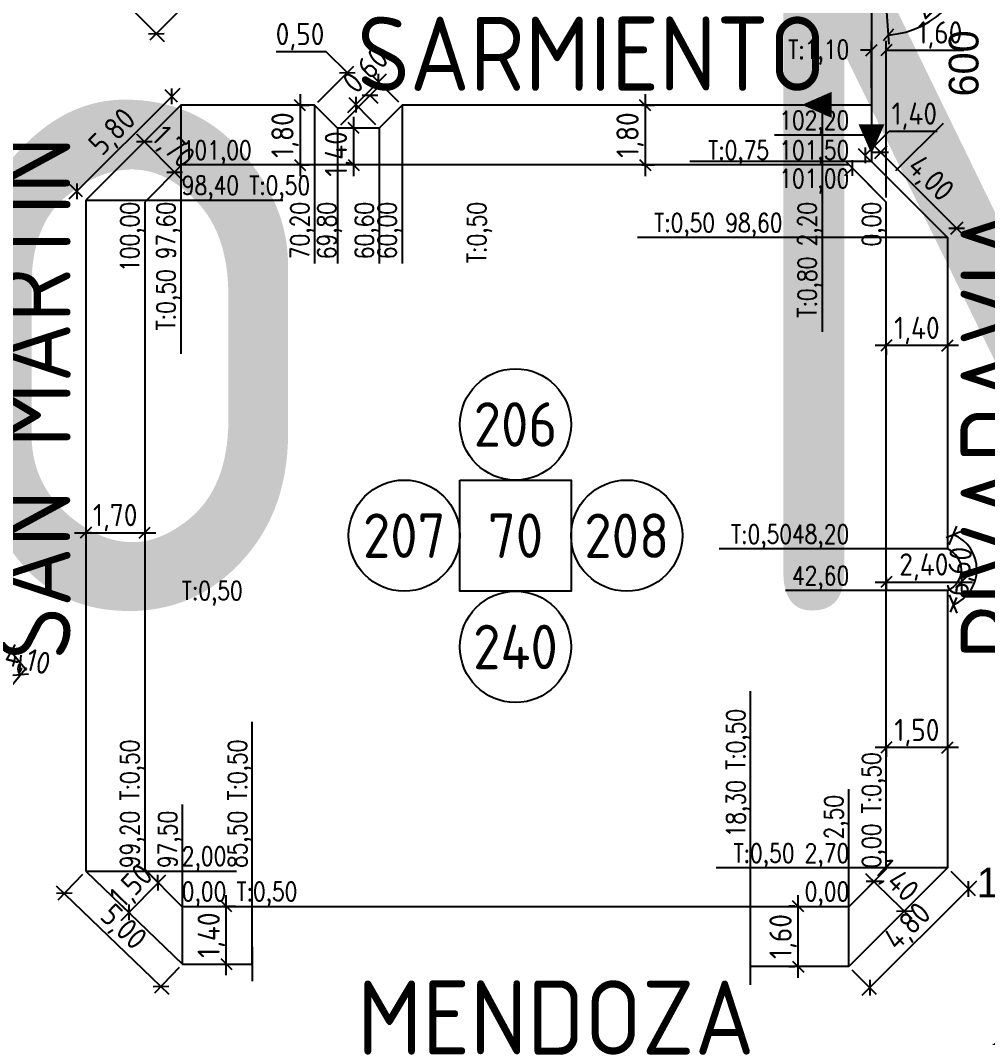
# Model space of a CAD drawing. Extents: x -48 to 13651, y -112 to 3468.
# Drawn here: x 1755.5 to 1885.9, y 1221.4 to 1358.6 of the extents above; entities that cross this region are included whole.
import ezdxf
from ezdxf.enums import TextEntityAlignment as Align

# ---------------------------------------------------------------- set-up
doc = ezdxf.new("R2010")
doc.units = 0
doc.header["$LTSCALE"] = 6
doc.header["$MEASUREMENT"] = 0
doc.linetypes.add('DOT2', pattern=[3.175, 0, -3.175])
doc.linetypes.add('HIDDEN', pattern=[0.375, 0.25, -0.125])
doc.layers.get('0').update_dxf_attribs({"linetype": 'CONTINUOUS'})
doc.layers.get('DEFPOINTS').update_dxf_attribs({"linetype": 'CONTINUOUS'})
for name, color, linetype in [('50', 41, 'CONTINUOUS'), ('63', 171, 'CONTINUOUS'), ('CAS', 7, 'CONTINUOUS'), ('CAÑERIA SIN CROQUIS', 210, 'HIDDEN'), ('COTA', 2, 'CONTINUOUS'), ('MANZANAS', 7, 'CONTINUOUS'), ('NUMCASA', 12, 'CONTINUOUS'), ('NUMERO-CROQUIS', 13, 'CONTINUOUS'), ('NUMERO-MANZANA', 4, 'CONTINUOUS'), ('PROGRESIVA', 60, 'CONTINUOUS'), ('RADIO', 4, 'DOT2'), ('REDUCCIONES', 13, 'CONTINUOUS')]:
    doc.layers.add(name, color=color, linetype=linetype)
doc.layers.add('ATENCION', color=7, linetype='CONTINUOUS', plot=False)
doc.styles.add('ABADIMTCONDE', font='isocp.shx')
doc.styles.add('GEOSLAB703LTBT', font='isocp.shx', dxfattribs={"width": 0.9, "height": 8})
doc.styles.add('GOTHICE', font='GOTHICE.shx', dxfattribs={"height": 0.6})
doc.styles.add('ROMANS', font='romans.shx', dxfattribs={"width": 0.8, "height": 2.5})
doc.dimstyles.new('COTA02', dxfattribs={"dimtxt": 3, "dimasz": 1.5, "dimexe": 1.25, "dimexo": 0.625, "dimgap": 0.3, "dimtad": 1, "dimtoh": 1, "dimdsep": 46, "dimlunit": 6, "dimtxsty": 'ABADIMTCONDE', "dimblk1": 'OBLIQUE', "dimblk2": 'OBLIQUE', "dimsah": 1, "dimcen": 2.5, "dimdle": 1.5, "dimclrd": 60, "dimclre": 60, "dimclrt": 256, "dimadec": 0, "dimazin": 0, "dimtfac": 1, "dimtix": 1, "dimtofl": 0, "dimtmove": 0, "dimatfit": 0, "dimldrblk": 'OBLIQUE', "dimfxl": 1, "dimtolj": 1, "dimtzin": 0, "dimarcsym": 0})

# ---------------------------------------------------------------- blocks, each defined once
blk = doc.blocks.new('CUPLARED')
at = {"layer": 'REDUCCIONES'}
blk.add_lwpolyline([(4, 0, 0, 3.5, 0), (0, 0, 3.5, 3.5, 0)], format="xyseb", dxfattribs=at)
blk = doc.blocks.new('_OBLIQUE')
at = {"color": 0, "linetype": 'ByBlock'}
blk.add_line((-0.5, -0.5), (0.5, 0.5), dxfattribs=at)
blk = doc.blocks.new('*D843')
at = {"layer": 'COTA', "color": 60, "lineweight": -2, "transparency": 16777216}
for p, q in [((1763.1, 1373.79), (1759.1, 1369.78)), ((1758.92, 1371.73), (1774.88, 1355.79)), ((1776.94, 1359.97), (1772.94, 1355.96))]:
    blk.add_line(p, q, dxfattribs=at)
at = {"layer": 'DEFPOINTS', "color": 0, "transparency": 16777216}
for p in [(1763.54, 1374.23), (1777.38, 1360.41), (1773.82, 1356.85)]:
    blk.add_point(p, dxfattribs=at)
at = {"layer": 'COTA', "color": 60, "lineweight": -2, "transparency": 16777216, "xscale": 1.5, "yscale": 1.5, "zscale": 1.5}
for p, rotation in [((1759.98, 1370.67), 135.0429647637719), ((1773.82, 1356.85), 315.0429647637719)]:
    blk.add_blockref('_OBLIQUE', p, dxfattribs=dict(at, rotation=rotation))
at = {"layer": 'COTA', "transparency": 16777216, "insert": (1768.48, 1365.04), "char_height": 3, "attachment_point": 5, "rotation": 315.043, "style": 'ABADIMTCONDE'}
blk.add_mtext('\\A1;4,60', dxfattribs=at)
blk = doc.blocks.new('*D847')
at = {"layer": 'COTA', "color": 60, "lineweight": -2, "transparency": 16777216}
for p, q in [((1796.71, 1354.42), (1789.96, 1354.42)), ((1799.54, 1351.59), (1796.71, 1354.42)), ((1795.58, 1347.63), (1800.42, 1352.48)), ((1798.66, 1344.56), (1803.5, 1349.41)), ((1802.62, 1348.52), (1803.68, 1347.46))]:
    blk.add_line(p, q, dxfattribs=at)
at = {"layer": 'DEFPOINTS', "color": 0, "transparency": 16777216}
for p in [(1802.62, 1348.52), (1795.14, 1347.19), (1798.22, 1344.12)]:
    blk.add_point(p, dxfattribs=at)
at = {"layer": 'COTA', "color": 60, "lineweight": -2, "transparency": 16777216, "xscale": 1.5, "yscale": 1.5, "zscale": 1.5}
for p, rotation in [((1799.54, 1351.59), 315.042883768194), ((1802.62, 1348.52), 135.042883768194)]:
    blk.add_blockref('_OBLIQUE', p, dxfattribs=dict(at, rotation=rotation))
at = {"layer": 'COTA', "transparency": 16777216, "insert": (1793.18, 1356.45), "char_height": 3, "attachment_point": 5, "style": 'ABADIMTCONDE'}
blk.add_mtext('\\A1;0,50', dxfattribs=at)
blk = doc.blocks.new('*D848')
at = {"layer": 'COTA', "color": 60, "lineweight": -2, "transparency": 16777216}
for p, q in [((1799.63, 1346.23), (1804.82, 1351.42)), ((1806.49, 1347.63), (1802.88, 1351.25)), ((1803.41, 1344.56), (1799.8, 1348.18))]:
    blk.add_line(p, q, dxfattribs=at)
at = {"layer": 'DEFPOINTS', "color": 0, "transparency": 16777216}
for p in [(1803.76, 1350.36), (1806.93, 1347.19), (1803.86, 1344.12)]:
    blk.add_point(p, dxfattribs=at)
at = {"layer": 'COTA', "color": 60, "lineweight": -2, "transparency": 16777216, "xscale": 1.5, "yscale": 1.5, "zscale": 1.5}
for p, rotation in [((1803.76, 1350.36), 44.95711623180599), ((1800.69, 1347.29), 224.957116231806)]:
    blk.add_blockref('_OBLIQUE', p, dxfattribs=dict(at, rotation=rotation))
at = {"layer": 'COTA', "transparency": 16777216, "insert": (1802.23, 1351.69), "char_height": 3, "attachment_point": 5, "rotation": 44.9571, "style": 'ABADIMTCONDE'}
blk.add_mtext('\\A1;0,60', dxfattribs=at)
blk = doc.blocks.new('*D849')
at = {"layer": 'COTA', "color": 60, "lineweight": -2, "transparency": 16777216}
for p, q in [((1793.18, 1348.69), (1793.18, 1337.65)), ((1793.12, 1347.19), (1794.43, 1347.19)), ((1793.12, 1339.15), (1794.43, 1339.15))]:
    blk.add_line(p, q, dxfattribs=at)
at = {"layer": 'DEFPOINTS', "color": 0, "transparency": 16777216}
for p in [(1792.5, 1347.19), (1792.5, 1339.15), (1793.18, 1339.15)]:
    blk.add_point(p, dxfattribs=at)
at = {"layer": 'COTA', "color": 60, "lineweight": -2, "transparency": 16777216, "xscale": 1.5, "yscale": 1.5, "zscale": 1.5}
for p, rotation in [((1793.18, 1347.19), 90), ((1793.18, 1339.15), 270)]:
    blk.add_blockref('_OBLIQUE', p, dxfattribs=dict(at, rotation=rotation))
at = {"layer": 'COTA', "transparency": 16777216, "insert": (1791.16, 1343.17), "char_height": 3, "attachment_point": 5, "rotation": 90, "style": 'ABADIMTCONDE'}
blk.add_mtext('\\A1;1,80', dxfattribs=at)
blk = doc.blocks.new('*D850')
at = {"layer": 'COTA', "color": 60, "lineweight": -2, "transparency": 16777216}
for p, q in [((1839.71, 1348.69), (1839.71, 1337.65)), ((1839.26, 1347.19), (1840.96, 1347.19)), ((1839.26, 1339.15), (1840.96, 1339.15))]:
    blk.add_line(p, q, dxfattribs=at)
at = {"layer": 'DEFPOINTS', "color": 0, "transparency": 16777216}
for p in [(1838.64, 1347.19), (1838.64, 1339.15), (1839.71, 1339.15)]:
    blk.add_point(p, dxfattribs=at)
at = {"layer": 'COTA', "color": 60, "lineweight": -2, "transparency": 16777216, "xscale": 1.5, "yscale": 1.5, "zscale": 1.5}
for p, rotation in [((1839.71, 1347.19), 90), ((1839.71, 1339.15), 270)]:
    blk.add_blockref('_OBLIQUE', p, dxfattribs=dict(at, rotation=rotation))
at = {"layer": 'COTA', "transparency": 16777216, "insert": (1837.69, 1343.17), "char_height": 3, "attachment_point": 5, "rotation": 90, "style": 'ABADIMTCONDE'}
blk.add_mtext('\\A1;1,80', dxfattribs=at)
blk = doc.blocks.new('*D851')
at = {"layer": 'COTA', "color": 60, "lineweight": -2, "transparency": 16777216}
for p, q in [((1800.4, 1345.62), (1800.4, 1337.65)), ((1800.41, 1344.12), (1799.15, 1344.12)), ((1800.41, 1339.15), (1799.15, 1339.15))]:
    blk.add_line(p, q, dxfattribs=at)
at = {"layer": 'DEFPOINTS', "color": 0, "transparency": 16777216}
for p in [(1801.04, 1344.12), (1800.4, 1339.15), (1801.04, 1339.15)]:
    blk.add_point(p, dxfattribs=at)
at = {"layer": 'COTA', "color": 60, "lineweight": -2, "transparency": 16777216, "xscale": 1.5, "yscale": 1.5, "zscale": 1.5}
for p, rotation in [((1800.4, 1344.12), 90), ((1800.4, 1339.15), 270)]:
    blk.add_blockref('_OBLIQUE', p, dxfattribs=dict(at, rotation=rotation))
at = {"layer": 'COTA', "transparency": 16777216, "insert": (1798.37, 1340.63), "char_height": 3, "attachment_point": 5, "rotation": 90, "style": 'ABADIMTCONDE'}
blk.add_mtext('\\A1;1,40', dxfattribs=at)
blk = doc.blocks.new('*D852')
at = {"layer": 'COTA', "color": 60, "lineweight": -2, "transparency": 16777216}
for p, q in [((1776.96, 1349.45), (1762.02, 1334.54)), ((1776.66, 1347.63), (1775.01, 1349.28)), ((1763.84, 1334.84), (1762.2, 1336.48))]:
    blk.add_line(p, q, dxfattribs=at)
at = {"layer": 'DEFPOINTS', "color": 0, "transparency": 16777216}
for p in [(1777.1, 1347.19), (1763.08, 1335.6), (1764.29, 1334.39)]:
    blk.add_point(p, dxfattribs=at)
at = {"layer": 'COTA', "color": 60, "lineweight": -2, "transparency": 16777216, "xscale": 1.5, "yscale": 1.5, "zscale": 1.5}
for p, rotation in [((1775.9, 1348.39), 44.9570462858675), ((1763.08, 1335.6), 224.9570462858675)]:
    blk.add_blockref('_OBLIQUE', p, dxfattribs=dict(at, rotation=rotation))
at = {"layer": 'COTA', "transparency": 16777216, "insert": (1768.06, 1343.43), "char_height": 3, "attachment_point": 5, "rotation": 44.957, "style": 'ABADIMTCONDE'}
blk.add_mtext('\\A1;5,80', dxfattribs=at)
blk = doc.blocks.new('*D853')
at = {"layer": 'COTA', "color": 60, "lineweight": -2, "transparency": 16777216}
for p, q in [((1771.11, 1343.33), (1777.32, 1337.11)), ((1771.13, 1341.23), (1773.05, 1343.15)), ((1775.23, 1337.14), (1777.15, 1339.06))]:
    blk.add_line(p, q, dxfattribs=at)
at = {"layer": 'DEFPOINTS', "color": 0, "transparency": 16777216}
for p in [(1770.69, 1340.79), (1776.26, 1338.17), (1774.79, 1336.7)]:
    blk.add_point(p, dxfattribs=at)
at = {"layer": 'COTA', "color": 60, "lineweight": -2, "transparency": 16777216, "xscale": 1.5, "yscale": 1.5, "zscale": 1.5}
for p, rotation in [((1772.17, 1342.27), 135), ((1776.26, 1338.17), 315)]:
    blk.add_blockref('_OBLIQUE', p, dxfattribs=dict(at, rotation=rotation))
at = {"layer": 'COTA', "transparency": 16777216, "insert": (1775.92, 1341.38), "char_height": 3, "attachment_point": 5, "rotation": 315, "style": 'ABADIMTCONDE'}
blk.add_mtext('\\A1;1,70', dxfattribs=at)
blk = doc.blocks.new('*D854')
at = {"layer": 'COTA', "color": 60, "lineweight": -2, "transparency": 16777216}
for p, q in [((1762.79, 1289.54), (1773.73, 1289.54)), ((1764.29, 1289.31), (1764.29, 1288.29)), ((1772.23, 1289.31), (1772.23, 1288.29))]:
    blk.add_line(p, q, dxfattribs=at)
at = {"layer": 'DEFPOINTS', "color": 0, "transparency": 16777216}
for p in [(1764.29, 1289.93), (1772.23, 1289.93), (1772.23, 1289.54)]:
    blk.add_point(p, dxfattribs=at)
at = {"layer": 'COTA', "color": 60, "lineweight": -2, "transparency": 16777216, "xscale": 1.5, "yscale": 1.5, "zscale": 1.5, "rotation": 180}
blk.add_blockref('_OBLIQUE', (1764.29, 1289.54), dxfattribs=at)
at = {"layer": 'COTA', "color": 60, "lineweight": -2, "transparency": 16777216, "xscale": 1.5, "yscale": 1.5, "zscale": 1.5}
blk.add_blockref('_OBLIQUE', (1772.23, 1289.54), dxfattribs=at)
at = {"layer": 'COTA', "transparency": 16777216, "insert": (1768.26, 1291.57), "char_height": 3, "attachment_point": 5, "style": 'ABADIMTCONDE'}
blk.add_mtext('\\A1;1,70', dxfattribs=at)
blk = doc.blocks.new('*D855')
at = {"layer": 'COTA', "color": 60, "lineweight": -2, "transparency": 16777216}
for p, q in [((1769.05, 1237.25), (1775.08, 1243.41)), ((1774.29, 1242.08), (1773.14, 1243.21)), ((1770.36, 1238.07), (1769.21, 1239.2))]:
    blk.add_line(p, q, dxfattribs=at)
at = {"layer": 'DEFPOINTS', "color": 0, "transparency": 16777216}
for p in [(1774.03, 1242.34), (1774.73, 1241.65), (1770.81, 1237.64)]:
    blk.add_point(p, dxfattribs=at)
at = {"layer": 'COTA', "color": 60, "lineweight": -2, "transparency": 16777216, "xscale": 1.5, "yscale": 1.5, "zscale": 1.5}
for p, rotation in [((1774.03, 1242.34), 45.60325441121158), ((1770.1, 1238.33), 225.6032544112116)]:
    blk.add_blockref('_OBLIQUE', p, dxfattribs=dict(at, rotation=rotation))
at = {"layer": 'COTA', "transparency": 16777216, "insert": (1770.62, 1241.75), "char_height": 3, "attachment_point": 5, "rotation": 45.6033, "style": 'ABADIMTCONDE'}
blk.add_mtext('\\A1;1,50', dxfattribs=at)
blk = doc.blocks.new('*D856')
at = {"layer": 'COTA', "color": 60, "lineweight": -2, "transparency": 16777216}
for p, q in [((1763.85, 1243.46), (1760.52, 1239.99)), ((1760.3, 1241.93), (1775.51, 1227.31)), ((1776.9, 1230.92), (1773.56, 1227.45))]:
    blk.add_line(p, q, dxfattribs=at)
at = {"layer": 'DEFPOINTS', "color": 0, "transparency": 16777216}
for p in [(1764.29, 1243.91), (1777.33, 1231.37), (1774.43, 1228.35)]:
    blk.add_point(p, dxfattribs=at)
at = {"layer": 'COTA', "color": 60, "lineweight": -2, "transparency": 16777216, "xscale": 1.5, "yscale": 1.5, "zscale": 1.5}
for p, rotation in [((1761.38, 1240.89), 136.1331152580919), ((1774.43, 1228.35), 316.1331152580918)]:
    blk.add_blockref('_OBLIQUE', p, dxfattribs=dict(at, rotation=rotation))
at = {"layer": 'COTA', "transparency": 16777216, "insert": (1769.21, 1236.17), "char_height": 3, "attachment_point": 5, "rotation": 316.1331, "style": 'ABADIMTCONDE'}
blk.add_mtext('\\A1;5,00', dxfattribs=at)
blk = doc.blocks.new('*D857')
at = {"layer": 'COTA', "color": 60, "lineweight": -2, "transparency": 16777216}
for p, q in [((1870.43, 1341.9), (1882.8, 1329.55)), ((1870.68, 1340.03), (1872.37, 1341.73)), ((1880.93, 1329.79), (1882.62, 1331.49))]:
    blk.add_line(p, q, dxfattribs=at)
at = {"layer": 'DEFPOINTS', "color": 0, "transparency": 16777216}
for p in [(1870.24, 1339.59), (1881.74, 1330.61), (1880.49, 1329.35)]:
    blk.add_point(p, dxfattribs=at)
at = {"layer": 'COTA', "color": 60, "lineweight": -2, "transparency": 16777216, "xscale": 1.5, "yscale": 1.5, "zscale": 1.5}
for p, rotation in [((1871.49, 1340.84), 135.0429457084169), ((1881.74, 1330.61), 315.0429457084169)]:
    blk.add_blockref('_OBLIQUE', p, dxfattribs=dict(at, rotation=rotation))
at = {"layer": 'COTA', "transparency": 16777216, "insert": (1878.05, 1337.16), "char_height": 3, "attachment_point": 5, "rotation": 315.0429, "style": 'ABADIMTCONDE'}
blk.add_mtext('\\A1;4,00', dxfattribs=at)
blk = doc.blocks.new('*D858')
at = {"layer": 'COTA', "color": 60, "lineweight": -2, "transparency": 16777216}
for p, q in [((1869.38, 1340.44), (1872.64, 1343.7)), ((1872.64, 1343.7), (1879.09, 1343.7)), ((1872.03, 1337.79), (1868.5, 1341.33)), ((1870.31, 1336.07), (1866.77, 1339.61)), ((1867.66, 1338.72), (1866.6, 1337.66))]:
    blk.add_line(p, q, dxfattribs=at)
at = {"layer": 'DEFPOINTS', "color": 0, "transparency": 16777216}
for p in [(1867.66, 1338.72), (1872.47, 1337.35), (1870.75, 1335.63)]:
    blk.add_point(p, dxfattribs=at)
at = {"layer": 'COTA', "color": 60, "lineweight": -2, "transparency": 16777216, "xscale": 1.5, "yscale": 1.5, "zscale": 1.5}
for p, rotation in [((1869.38, 1340.44), 225.0000000000076), ((1867.66, 1338.72), 45.00000000000755)]:
    blk.add_blockref('_OBLIQUE', p, dxfattribs=dict(at, rotation=rotation))
at = {"layer": 'COTA', "transparency": 16777216, "insert": (1876.01, 1345.72), "char_height": 3, "attachment_point": 5, "style": 'ABADIMTCONDE'}
blk.add_mtext('\\A1;1,40', dxfattribs=at)
blk = doc.blocks.new('*D859')
at = {"layer": 'COTA', "color": 60, "lineweight": -2, "transparency": 16777216}
for p, q in [((1870.24, 1349.56), (1870.24, 1355.88)), ((1872.23, 1334.77), (1872.23, 1355.88)), ((1870.24, 1354.63), (1868.74, 1354.63)), ((1872.23, 1354.63), (1882.69, 1354.63))]:
    blk.add_line(p, q, dxfattribs=at)
at = {"layer": 'DEFPOINTS', "color": 0, "transparency": 16777216}
for p in [(1872.23, 1354.63), (1870.24, 1348.93), (1872.23, 1334.15)]:
    blk.add_point(p, dxfattribs=at)
at = {"layer": 'COTA', "color": 60, "lineweight": -2, "transparency": 16777216, "xscale": 1.5, "yscale": 1.5, "zscale": 1.5}
blk.add_blockref('_OBLIQUE', (1870.24, 1354.63), dxfattribs=at)
at = {"layer": 'COTA', "color": 60, "lineweight": -2, "transparency": 16777216, "xscale": 1.5, "yscale": 1.5, "zscale": 1.5, "rotation": 180}
blk.add_blockref('_OBLIQUE', (1872.23, 1354.63), dxfattribs=at)
at = {"layer": 'COTA', "transparency": 16777216, "insert": (1879.46, 1356.66), "char_height": 3, "attachment_point": 5, "style": 'ABADIMTCONDE'}
blk.add_mtext('\\A1;1,60', dxfattribs=at)
blk = doc.blocks.new('*D860')
at = {"layer": 'COTA', "color": 60, "lineweight": -2, "transparency": 16777216}
for p, q in [((1881.99, 1314.79), (1870.73, 1314.79)), ((1872.23, 1314.28), (1872.23, 1313.54)), ((1880.49, 1314.28), (1880.49, 1313.54))]:
    blk.add_line(p, q, dxfattribs=at)
at = {"layer": 'DEFPOINTS', "color": 0, "transparency": 16777216}
for p in [(1872.23, 1314.9), (1872.23, 1314.79), (1880.49, 1314.9)]:
    blk.add_point(p, dxfattribs=at)
at = {"layer": 'COTA', "color": 60, "lineweight": -2, "transparency": 16777216, "xscale": 1.5, "yscale": 1.5, "zscale": 1.5, "rotation": 180}
blk.add_blockref('_OBLIQUE', (1872.23, 1314.79), dxfattribs=at)
at = {"layer": 'COTA', "color": 60, "lineweight": -2, "transparency": 16777216, "xscale": 1.5, "yscale": 1.5, "zscale": 1.5}
blk.add_blockref('_OBLIQUE', (1880.49, 1314.79), dxfattribs=at)
at = {"layer": 'COTA', "transparency": 16777216, "insert": (1876.36, 1316.82), "char_height": 3, "attachment_point": 5, "style": 'ABADIMTCONDE'}
blk.add_mtext('\\A1;1,40', dxfattribs=at)
blk = doc.blocks.new('*D861')
at = {"layer": 'COTA', "color": 60, "lineweight": -2, "transparency": 16777216}
for p, q in [((1881.99, 1260.57), (1870.73, 1260.57)), ((1872.23, 1260.78), (1872.23, 1259.32)), ((1880.49, 1260.78), (1880.49, 1259.32))]:
    blk.add_line(p, q, dxfattribs=at)
at = {"layer": 'DEFPOINTS', "color": 0, "transparency": 16777216}
for p in [(1872.23, 1261.4), (1880.49, 1261.4), (1872.23, 1260.57)]:
    blk.add_point(p, dxfattribs=at)
at = {"layer": 'COTA', "color": 60, "lineweight": -2, "transparency": 16777216, "xscale": 1.5, "yscale": 1.5, "zscale": 1.5, "rotation": 180}
blk.add_blockref('_OBLIQUE', (1872.23, 1260.57), dxfattribs=at)
at = {"layer": 'COTA', "color": 60, "lineweight": -2, "transparency": 16777216, "xscale": 1.5, "yscale": 1.5, "zscale": 1.5}
blk.add_blockref('_OBLIQUE', (1880.49, 1260.57), dxfattribs=at)
at = {"layer": 'COTA', "transparency": 16777216, "insert": (1876.36, 1262.59), "char_height": 3, "attachment_point": 5, "style": 'ABADIMTCONDE'}
blk.add_mtext('\\A1;1,50', dxfattribs=at)
blk = doc.blocks.new('*D862')
at = {"layer": 'COTA', "color": 60, "lineweight": -2, "transparency": 16777216}
for p, q in [((1880.93, 1243.88), (1884.21, 1240.59)), ((1884.39, 1242.53), (1868.94, 1227.11)), ((1867.6, 1230.57), (1870.88, 1227.28))]:
    blk.add_line(p, q, dxfattribs=at)
at = {"layer": 'DEFPOINTS', "color": 0, "transparency": 16777216}
for p in [(1880.49, 1244.32), (1867.16, 1231.01), (1870, 1228.17)]:
    blk.add_point(p, dxfattribs=at)
at = {"layer": 'COTA', "color": 60, "lineweight": -2, "transparency": 16777216, "xscale": 1.5, "yscale": 1.5, "zscale": 1.5}
for p, rotation in [((1883.33, 1241.47), 44.95705318985951), ((1870, 1228.17), 224.9570531898596)]:
    blk.add_blockref('_OBLIQUE', p, dxfattribs=dict(at, rotation=rotation))
at = {"layer": 'COTA', "transparency": 16777216, "insert": (1875.26, 1236.28), "char_height": 3, "attachment_point": 5, "rotation": 44.9571, "style": 'ABADIMTCONDE'}
blk.add_mtext('\\A1;4,80', dxfattribs=at)
blk = doc.blocks.new('*D863')
at = {"layer": 'COTA', "color": 60, "lineweight": -2, "transparency": 16777216}
for p, q in [((1875.72, 1237.47), (1869.48, 1243.54)), ((1869.73, 1241.65), (1871.43, 1243.39)), ((1873.82, 1237.67), (1875.52, 1239.41))]:
    blk.add_line(p, q, dxfattribs=at)
at = {"layer": 'DEFPOINTS', "color": 0, "transparency": 16777216}
for p in [(1870.56, 1242.49), (1869.3, 1241.2), (1873.39, 1237.22)]:
    blk.add_point(p, dxfattribs=at)
at = {"layer": 'COTA', "color": 60, "lineweight": -2, "transparency": 16777216, "xscale": 1.5, "yscale": 1.5, "zscale": 1.5}
for p, rotation in [((1870.56, 1242.49), 135.7896807287054), ((1874.65, 1238.51), 315.7896807287054)]:
    blk.add_blockref('_OBLIQUE', p, dxfattribs=dict(at, rotation=rotation))
at = {"layer": 'COTA', "transparency": 16777216, "insert": (1873.46, 1242.49), "char_height": 3, "attachment_point": 5, "rotation": 315.7897, "style": 'ABADIMTCONDE'}
blk.add_mtext('\\A1;1,40', dxfattribs=at)
blk = doc.blocks.new('*D868')
at = {"layer": 'COTA', "color": 60, "lineweight": -2, "transparency": 16777216}
for p, q in [((1885.87, 1218.37), (1884.31, 1218.92)), ((1894.79, 1218.37), (1896.35, 1218.92))]:
    blk.add_line(p, q, dxfattribs=at)
blk.add_arc((1890.33, 1216.82), 5.12, 19.2585, 160.7415, dxfattribs=at)
at = {"layer": 'DEFPOINTS', "color": 0, "transparency": 16777216}
for p in [(1892.38, 1221.51), (1886.46, 1218.17), (1894.2, 1218.17), (1890.33, 1216.82)]:
    blk.add_point(p, dxfattribs=at)
at = {"layer": 'COTA', "color": 60, "lineweight": -2, "transparency": 16777216, "xscale": 1.5, "yscale": 1.5, "zscale": 1.5}
for p, rotation in [((1885.49, 1218.51), 250.7414887443886), ((1895.17, 1218.51), 289.2585112556145)]:
    blk.add_blockref('_OBLIQUE', p, dxfattribs=dict(at, rotation=rotation))
at = {"layer": 'COTA', "transparency": 16777216, "insert": (1890.33, 1223.97), "char_height": 3, "attachment_point": 5, "style": 'ABADIMTCONDE'}
blk.add_mtext('\\A1;4,00', dxfattribs=at)
blk = doc.blocks.new('*D924')
at = {"layer": 'COTA', "color": 60, "lineweight": -2, "transparency": 16777216}
for p, q in [((1751.83, 1276.38), (1756.3, 1271)), ((1751.83, 1265.99), (1756.3, 1271.37))]:
    blk.add_line(p, q, dxfattribs=at)
blk.add_arc((1756.14, 1271.18), 1.01, 129.6902, 230.3098, dxfattribs=at)
at = {"layer": 'DEFPOINTS', "color": 0, "transparency": 16777216}
for p in [(1751.43, 1276.86), (1755.18, 1271.48), (1756.14, 1271.18), (1751.43, 1265.51)]:
    blk.add_point(p, dxfattribs=at)
at = {"layer": 'COTA', "color": 60, "lineweight": -2, "transparency": 16777216, "xscale": 1.5, "yscale": 1.5, "zscale": 1.5}
for p, rotation in [((1755.5, 1271.96), 39.69021646139512), ((1755.5, 1270.41), 320.3097835386058)]:
    blk.add_blockref('_OBLIQUE', p, dxfattribs=dict(at, rotation=rotation))
at = {"layer": 'COTA', "transparency": 16777216, "insert": (1756.39, 1272.17), "char_height": 3, "attachment_point": 5, "rotation": 346.0067, "style": 'ABADIMTCONDE'}
blk.add_mtext('\\A1;4,10', dxfattribs=at)
blk = doc.blocks.new('*D999')
at = {"layer": 'COTA', "color": 60, "lineweight": -2, "transparency": 16777216}
for p, q in [((1783.23, 1229.87), (1783.23, 1240.65)), ((1782.66, 1239.15), (1784.48, 1239.15)), ((1782.66, 1231.37), (1784.48, 1231.37))]:
    blk.add_line(p, q, dxfattribs=at)
at = {"layer": 'DEFPOINTS', "color": 0, "transparency": 16777216}
for p in [(1782.03, 1239.15), (1783.23, 1239.15), (1782.03, 1231.37)]:
    blk.add_point(p, dxfattribs=at)
at = {"layer": 'COTA', "color": 60, "lineweight": -2, "transparency": 16777216, "xscale": 1.5, "yscale": 1.5, "zscale": 1.5}
for p, rotation in [((1783.23, 1239.15), 90), ((1783.23, 1231.37), 270)]:
    blk.add_blockref('_OBLIQUE', p, dxfattribs=dict(at, rotation=rotation))
at = {"layer": 'COTA', "transparency": 16777216, "insert": (1781.21, 1235.26), "char_height": 3, "attachment_point": 5, "rotation": 90, "style": 'ABADIMTCONDE'}
blk.add_mtext('\\A1;1,40', dxfattribs=at)
blk = doc.blocks.new('*D1000')
at = {"layer": 'COTA', "color": 60, "lineweight": -2, "transparency": 16777216}
for p, q in [((1860.35, 1229.51), (1860.35, 1240.65)), ((1859.92, 1239.15), (1859.1, 1239.15)), ((1859.92, 1231.01), (1859.1, 1231.01))]:
    blk.add_line(p, q, dxfattribs=at)
at = {"layer": 'DEFPOINTS', "color": 0, "transparency": 16777216}
for p in [(1860.35, 1239.15), (1860.55, 1239.15), (1860.55, 1231.01)]:
    blk.add_point(p, dxfattribs=at)
at = {"layer": 'COTA', "color": 60, "lineweight": -2, "transparency": 16777216, "xscale": 1.5, "yscale": 1.5, "zscale": 1.5}
for p, rotation in [((1860.35, 1239.15), 90), ((1860.35, 1231.01), 270)]:
    blk.add_blockref('_OBLIQUE', p, dxfattribs=dict(at, rotation=rotation))
at = {"layer": 'COTA', "transparency": 16777216, "insert": (1858.32, 1235.08), "char_height": 3, "attachment_point": 5, "rotation": 90, "style": 'ABADIMTCONDE'}
blk.add_mtext('\\A1;1,60', dxfattribs=at)
blk = doc.blocks.new('*D1115')
at = {"layer": 'DEFPOINTS', "color": 0, "transparency": 16777216}
for p in [(1871.67, 1368.73), (1880, 1369.15), (1882.46, 1363.28), (1872.23, 1360.41)]:
    blk.add_point(p, dxfattribs=at)
at = {"layer": 'PROGRESIVA', "color": 60, "lineweight": -2, "transparency": 16777216}
for p, q in [((1880.62, 1369.18), (1885, 1369.39)), ((1872.28, 1359.79), (1872.57, 1355.42))]:
    blk.add_line(p, q, dxfattribs=at)
blk.add_arc((1871.67, 1368.73), 12.09, 273.855, 2.8591, dxfattribs=at)
at = {"layer": 'PROGRESIVA', "color": 60, "lineweight": -2, "transparency": 16777216, "xscale": 1.5, "yscale": 1.5, "zscale": 1.5}
for p, rotation in [((1883.75, 1369.33), 92.8591324208041), ((1872.49, 1356.67), 183.8550423559151)]:
    blk.add_blockref('_OBLIQUE', p, dxfattribs=dict(at, rotation=rotation))
at = {"layer": 'PROGRESIVA', "transparency": 16777216, "insert": (1878.86, 1361.69), "char_height": 3, "attachment_point": 5, "rotation": 45.5976, "style": 'ABADIMTCONDE'}
blk.add_mtext('\\A1;2,70', dxfattribs=at)
blk = doc.blocks.new('*D1116')
at = {"layer": 'DEFPOINTS', "color": 0, "transparency": 16777216}
for p in [(1880.49, 1287.35), (1884.05, 1286.5), (1879.34, 1284.55), (1880.49, 1281.75)]:
    blk.add_point(p, dxfattribs=at)
at = {"layer": 'PROGRESIVA', "color": 60, "lineweight": -2, "transparency": 16777216}
for p, q in [((1880.72, 1287.92), (1881.75, 1290.42)), ((1880.72, 1281.17), (1881.75, 1278.67))]:
    blk.add_line(p, q, dxfattribs=at)
blk.add_arc((1879.34, 1284.55), 5.1, 292.2803, 67.7197, dxfattribs=at)
at = {"layer": 'PROGRESIVA', "color": 60, "lineweight": -2, "transparency": 16777216, "xscale": 1.5, "yscale": 1.5, "zscale": 1.5}
for p, rotation in [((1881.27, 1289.27), 157.7197402254854), ((1881.27, 1279.82), 202.2802597745216)]:
    blk.add_blockref('_OBLIQUE', p, dxfattribs=dict(at, rotation=rotation))
at = {"layer": 'PROGRESIVA', "transparency": 16777216, "insert": (1882.41, 1284.28), "char_height": 3, "attachment_point": 5, "rotation": 85.0714, "style": 'ABADIMTCONDE'}
blk.add_mtext('\\A1;6,60', dxfattribs=at)
blk = doc.blocks.new('*D1117')
at = {"layer": 'DEFPOINTS', "color": 0, "transparency": 16777216}
for p in [(1882.36, 1284.73), (1872.23, 1284.11), (1882.36, 1282.89)]:
    blk.add_point(p, dxfattribs=at)
at = {"layer": 'PROGRESIVA', "color": 60, "lineweight": -2, "transparency": 16777216}
for p, q in [((1872.23, 1283.48), (1872.23, 1281.64)), ((1882.36, 1284.11), (1882.36, 1281.64)), ((1870.73, 1282.89), (1883.86, 1282.89))]:
    blk.add_line(p, q, dxfattribs=at)
at = {"layer": 'PROGRESIVA', "color": 60, "lineweight": -2, "transparency": 16777216, "xscale": 1.5, "yscale": 1.5, "zscale": 1.5, "rotation": 180}
blk.add_blockref('_OBLIQUE', (1872.23, 1282.89), dxfattribs=at)
at = {"layer": 'PROGRESIVA', "color": 60, "lineweight": -2, "transparency": 16777216, "xscale": 1.5, "yscale": 1.5, "zscale": 1.5}
blk.add_blockref('_OBLIQUE', (1882.36, 1282.89), dxfattribs=at)
at = {"layer": 'PROGRESIVA', "transparency": 16777216, "insert": (1877.3, 1284.91), "char_height": 3, "attachment_point": 5, "style": 'ABADIMTCONDE'}
blk.add_mtext('\\A1;2,40', dxfattribs=at)

msp = doc.modelspace()

# ---------------------------------------------------------------- linework, layer by layer
at = {"layer": '50', "ltscale": 0.1}
for p, q in [((1777.1, 1347.189), (1764.286, 1334.394)), ((1795.142, 1347.189), (1777.1, 1347.189)), ((1798.217, 1344.118), (1795.142, 1347.189)), ((1806.931, 1347.189), (1803.856, 1344.118)), ((1863.572, 1347.189), (1806.931, 1347.189)), ((1803.856, 1344.118), (1798.217, 1344.118)), ((1870.235, 1343.169), (1870.235, 1339.587)), ((1870.235, 1339.587), (1880.487, 1329.35)), ((1764.286, 1334.394), (1764.286, 1243.906)), ((1880.487, 1329.35), (1880.487, 1287.345)), ((1880.487, 1281.745), (1880.487, 1278.481)), ((1880.487, 1278.481), (1880.487, 1244.321)), ((1764.286, 1243.906), (1777.331, 1231.367)), ((1880.487, 1244.321), (1867.16, 1231.013)), ((1777.331, 1231.367), (1786.734, 1231.367)), ((1867.16, 1231.013), (1853.934, 1231.013))]:
    msp.add_line(p, q, dxfattribs=at)
msp.add_arc((1879.34, 1284.545), 3.026, 292.28026, 67.71974, dxfattribs=at)
at = {"layer": '63', "ltscale": 0.1}
for p, q in [((1870.235, 1360.315), (1870.235, 1343.169)), ((1870.235, 1347.189), (1863.572, 1347.189))]:
    msp.add_line(p, q, dxfattribs=at)
at = {"layer": 'CAS', "ltscale": 0.1}
for p, q in [((1786.734, 1233.67), (1786.734, 1229.063)), ((1853.934, 1228.582), (1853.934, 1233.445))]:
    msp.add_line(p, q, dxfattribs=at)
at = {"layer": 'MANZANAS'}
for p, q in [((1777.234, 1339.145), (1772.234, 1334.145)), ((1867.234, 1339.145), (1777.234, 1339.145)), ((1867.234, 1339.145), (1872.234, 1334.145)), ((1772.234, 1334.145), (1772.234, 1244.145)), ((1872.234, 1244.145), (1872.234, 1334.145)), ((1777.234, 1239.145), (1772.234, 1244.145)), ((1872.234, 1244.145), (1867.234, 1239.145)), ((1777.234, 1239.145), (1867.234, 1239.145))]:
    msp.add_line(p, q, dxfattribs=at)
at = {"layer": 'NUMERO-CROQUIS'}
for centre in [(1822.234, 1304.145), (1807.234, 1289.145), (1837.234, 1289.145), (1822.234, 1274.145)]:
    msp.add_circle(centre, 7.5, dxfattribs=at)
at = {"layer": 'NUMERO-MANZANA'}
msp.add_lwpolyline([(1814.734, 1296.645), (1829.734, 1296.645), (1829.734, 1281.645), (1814.734, 1281.645)], close=True, dxfattribs=at)
at = {"layer": 'PROGRESIVA'}
for p, q in [((1777.1, 1347.189), (1777.1, 1313.646)), ((1795.142, 1347.189), (1795.142, 1325.849)), ((1806.931, 1347.189), (1806.931, 1325.849)), ((1863.572, 1347.189), (1863.572, 1316.629)), ((1873.533, 1338.413), (1879.947, 1344.784)), ((1798.217, 1344.118), (1798.217, 1325.849)), ((1803.856, 1344.118), (1803.856, 1325.849)), ((1870.235, 1343.169), (1857.153, 1343.169)), ((1870.235, 1339.587), (1845.756, 1339.587)), ((1764.286, 1334.394), (1790.875, 1334.394)), ((1880.487, 1329.35), (1838.701, 1329.35)), ((1880.487, 1287.345), (1849.691, 1287.345)), ((1880.487, 1281.745), (1858.645, 1281.745)), ((1853.934, 1231.013), (1853.934, 1268.188)), ((1786.734, 1231.367), (1786.734, 1264.049)), ((1867.16, 1231.013), (1867.16, 1254.942)), ((1777.331, 1231.367), (1777.331, 1252.872)), ((1764.286, 1243.906), (1784.634, 1243.906)), ((1880.487, 1244.321), (1849.283, 1244.321))]:
    msp.add_line(p, q, dxfattribs=at)

# ---------------------------------------------------------------- block references
at = {"layer": 'CAÑERIA SIN CROQUIS', "ltscale": 0.1}
for p, rotation in [((1864.853, 1347.251), 180), ((1870.235, 1344.63), 270)]:
    msp.add_blockref('CUPLARED', p, dxfattribs=dict(at, rotation=rotation))

# ---------------------------------------------------------------- texts
at = {"layer": 'ATENCION', "style": 'GEOSLAB703LTBT'}
for s, p in [('SARMIENTO', (1800.887, 1354.145)), ('MENDOZA', (1800.887, 1224.145))]:
    msp.add_text(s, height=10, dxfattribs=at).set_placement(p, align=Align.MIDDLE_LEFT)
for s, p in [('SAN MARTIN', (1757.234, 1272.415)), ('RIVADAVIA', (1887.234, 1272.415))]:
    msp.add_text(s, height=10, rotation=90, dxfattribs=at).set_placement(p, align=Align.MIDDLE_LEFT)
at = {"layer": 'NUMCASA', "color": 12, "linetype": 'Continuous', "style": 'GOTHICE'}
msp.add_text('600', height=4, rotation=90, dxfattribs=at).set_placement((1885.861, 1352.838), align=Align.BOTTOM_CENTER)
msp.add_text('100', height=4, dxfattribs=at).set_placement((1888.9, 1239.145), align=Align.BOTTOM_CENTER)
at = {"layer": 'NUMERO-CROQUIS', "style": 'GEOSLAB703LTBT'}
for s, p in [('206', (1822.234, 1304.145)), ('207', (1807.234, 1289.145)), ('208', (1837.234, 1289.145)), ('240', (1822.234, 1274.145))]:
    msp.add_text(s, height=6, dxfattribs=at).set_placement(p, align=Align.MIDDLE)
at = {"layer": 'NUMERO-MANZANA', "style": 'GEOSLAB703LTBT'}
msp.add_text('70', height=6, dxfattribs=at).set_placement((1822.234, 1289.145), align=Align.MIDDLE)
at = {"layer": 'PROGRESIVA', "style": 'ROMANS', "width": 0.8}
for s, p in [('T:1,10', (1867.234, 1352.716)), ('102,20', (1867.234, 1343.169)), ('T:0,75 101,50', (1867.234, 1339.145)), ('101,00', (1867.234, 1335.306)), ('T:0,50 98,60', (1858.238, 1329.35)), ('T:0,5048,20', (1867.234, 1287.345)), ('42,60', (1867.234, 1281.745)), ('T:0,50 2,70', (1867.234, 1244.321)), ('0,00', (1867.234, 1239.145))]:
    msp.add_text(s, height=2.5, dxfattribs=at).set_placement(p, align=Align.BOTTOM_RIGHT)
for s, p in [('101,00', (1777.234, 1339.145)), ('98,40 T:0,50', (1777.234, 1334.394)), ('T:0,50', (1777.234, 1279.728)), ('2,00', (1777.234, 1243.906)), ('0,00 T:0,50', (1777.234, 1239.145))]:
    msp.add_text(s, height=2.5, dxfattribs=at).set_placement(p, align=Align.BOTTOM_LEFT)
for s, p in [('100,00', (1772.234, 1334.145)), ('T:0,50 97,60', (1777.1, 1334.145)), ('70,20', (1795.142, 1334.145)), ('69,80', (1798.798, 1334.145)), ('60,60', (1803.856, 1334.145)), ('60,00', (1806.931, 1334.145)), ('T:0,50', (1819.014, 1334.145)), ('T:0,80 2,20', (1863.572, 1334.145)), ('0,00', (1872.234, 1334.145))]:
    msp.add_text(s, height=2.5, rotation=90, dxfattribs=at).set_placement(p, align=Align.BOTTOM_RIGHT)
for s, p in [('18,30 T:0,50', (1853.934, 1248.457)), ('99,20 T:0,50', (1772.234, 1244.321)), ('85,50 T:0,50', (1786.734, 1244.321)), ('0,00 T:0,50', (1872.234, 1244.321)), ('2,50', (1867.16, 1248.181)), ('97,50', (1777.331, 1244.321))]:
    msp.add_text(s, height=2.5, rotation=90, dxfattribs=at).set_placement(p, align=Align.BOTTOM_LEFT)
at = {"layer": 'RADIO', "color": 4, "ltscale": 0.5, "style": 'GEOSLAB703LTBT', "width": 0.9}
msp.add_text('Radio Nº 4', height=98.7157, dxfattribs=at).set_placement((1534.853, 1278.458))

# ---------------------------------------------------------------- dimensions: what is measured, and where the dimension line sits
at = {"layer": 'COTA'}
for base, p1, p2, angle, text, picture, middle, dimtype in [((1773.819, 1356.847), (1763.542, 1374.234), (1777.382, 1360.415), 315.04296, '4,60', '*D843', (1767.051, 1363.606), 161), ((1802.616, 1348.523), (1795.142, 1347.189), (1798.217, 1344.118), 315.04288, '0,50', '*D847', (1793.183, 1354.42), 161), ((1803.763, 1350.362), (1803.856, 1344.118), (1806.931, 1347.189), 44.95712, '0,60', '*D848', (1803.656, 1350.256), 161), ((1867.658, 1338.722), (1872.472, 1337.353), (1870.749, 1335.63), 225, '1,40', '*D858', (1876.012, 1343.7), 161), ((1776.262, 1338.174), (1770.693, 1340.791), (1774.786, 1336.698), 315, '1,70', '*D853', (1774.485, 1339.951), 161), ((1800.4, 1339.145), (1801.037, 1344.118), (1801.037, 1339.145), 90, '1,40', '*D851', (1800.4, 1340.629), 160), ((1774.029, 1242.335), (1770.808, 1237.636), (1774.734, 1241.645), 45.60325, '1,50', '*D855', (1772.066, 1240.331), 161), ((1870.558, 1242.492), (1873.387, 1237.219), (1869.298, 1241.197), 135.78968, '1,40', '*D863', (1872.048, 1241.042), 161), ((1774.429, 1228.348), (1764.286, 1243.906), (1777.331, 1231.367), 316.13312, '5,00', '*D856', (1767.81, 1234.711), 161), ((1870.001, 1228.167), (1880.487, 1244.321), (1867.16, 1231.013), 224.95705, '4,80', '*D862', (1876.69, 1234.846), 161)]:
    dim = msp.add_linear_dim(base=base, p1=p1, p2=p2, angle=angle, text=text, dimstyle='COTA02', dxfattribs=at)
    dim.commit()
    dim.dimension.update_dxf_attribs({"geometry": picture, "text_midpoint": middle, "dimtype": dimtype})
dim = msp.add_linear_dim(base=(1872.234, 1354.634), p1=(1870.235, 1348.93), p2=(1872.234, 1334.145), text='1,60', dimstyle='COTA02', dxfattribs=at)
dim.commit()
dim.dimension.update_dxf_attribs({"geometry": '*D859', "text_midpoint": (1879.46, 1354.634), "dimtype": 160})
for p1, p2, distance, text, picture, middle in [((1777.1, 1347.189), (1764.286, 1334.394), -1.702, '5,80', '*D852', (1768.06, 1343.428)), ((1870.235, 1339.587), (1880.487, 1329.35), 1.776, '4,00', '*D857', (1878.046, 1337.158))]:
    dim = msp.add_aligned_dim(p1=p1, p2=p2, distance=distance, text=text, dimstyle='COTA02', dxfattribs=at)
    dim.commit()
    dim.dimension.update_dxf_attribs({"geometry": picture, "text_midpoint": middle})
for base, p1, p2, text, picture, middle in [((1793.181, 1339.145), (1792.499, 1347.189), (1792.499, 1339.145), '1,80', '*D849', (1791.156, 1343.167)), ((1839.71, 1339.145), (1838.637, 1347.189), (1838.637, 1339.145), '1,80', '*D850', (1837.685, 1343.167)), ((1783.232, 1239.145), (1782.032, 1231.367), (1782.032, 1239.145), '1,40', '*D999', (1781.207, 1235.256)), ((1860.347, 1239.145), (1860.547, 1231.013), (1860.547, 1239.145), '1,60', '*D1000', (1858.322, 1235.079))]:
    dim = msp.add_linear_dim(base=base, p1=p1, p2=p2, angle=90, text=text, dimstyle='COTA02', dxfattribs=at)
    dim.commit()
    dim.dimension.update_dxf_attribs({"geometry": picture, "text_midpoint": middle})
for base, p1, p2, text, picture, middle in [((1872.234, 1314.792), (1880.487, 1314.904), (1872.234, 1314.904), '1,40', '*D860', (1876.36, 1316.817)), ((1772.234, 1289.544), (1764.286, 1289.934), (1772.234, 1289.934), '1,70', '*D854', (1768.26, 1291.569)), ((1872.234, 1260.568), (1880.487, 1261.401), (1872.234, 1261.401), '1,50', '*D861', (1876.36, 1262.593))]:
    dim = msp.add_linear_dim(base=base, p1=p1, p2=p2, text=text, dimstyle='COTA02', dxfattribs=at)
    dim.commit()
    dim.dimension.update_dxf_attribs({"geometry": picture, "text_midpoint": middle})
dim = msp.add_angular_dim_3p(base=(1755.177, 1271.475), center=(1756.141, 1271.185), p1=(1751.433, 1276.858), p2=(1751.433, 1265.512), text='4,10', dimstyle='COTA02', override={"dimadec": 4}, dxfattribs=at)
dim.commit()
dim.dimension.update_dxf_attribs({"geometry": '*D924', "text_midpoint": (1755.898, 1270.208), "dimtype": 165})
dim = msp.add_angular_dim_3p(base=(1892.38, 1221.512), center=(1890.33, 1216.816), p1=(1894.197, 1218.167), p2=(1886.463, 1218.167), text='4,00', dimstyle='COTA02', override={"dimadec": 4}, dxfattribs=at)
dim.commit()
dim.dimension.update_dxf_attribs({"geometry": '*D868', "text_midpoint": (1890.33, 1223.965)})
at = {"layer": 'PROGRESIVA'}
for base, center, p1, p2, text, picture, middle in [((1882.463, 1363.277), (1871.673, 1368.73), (1872.234, 1360.415), (1879.997, 1369.145), '2,70', '*D1115', (1880.31, 1360.271)), ((1884.052, 1286.504), (1879.34, 1284.545), (1880.487, 1281.745), (1880.487, 1287.345), '6,60', '*D1116', (1884.424, 1284.107))]:
    dim = msp.add_angular_dim_3p(base=base, center=center, p1=p1, p2=p2, text=text, dimstyle='COTA02', override={"dimadec": 4}, dxfattribs=at)
    dim.commit()
    dim.dimension.update_dxf_attribs({"geometry": picture, "text_midpoint": middle, "dimtype": 165})
dim = msp.add_linear_dim(base=(1882.36, 1282.887), p1=(1872.234, 1284.107), p2=(1882.36, 1284.732), text='2,40', dimstyle='COTA02', dxfattribs=at)
dim.commit()
dim.dimension.update_dxf_attribs({"geometry": '*D1117', "text_midpoint": (1877.297, 1284.912)})

doc.saveas('drawing.dxf')
